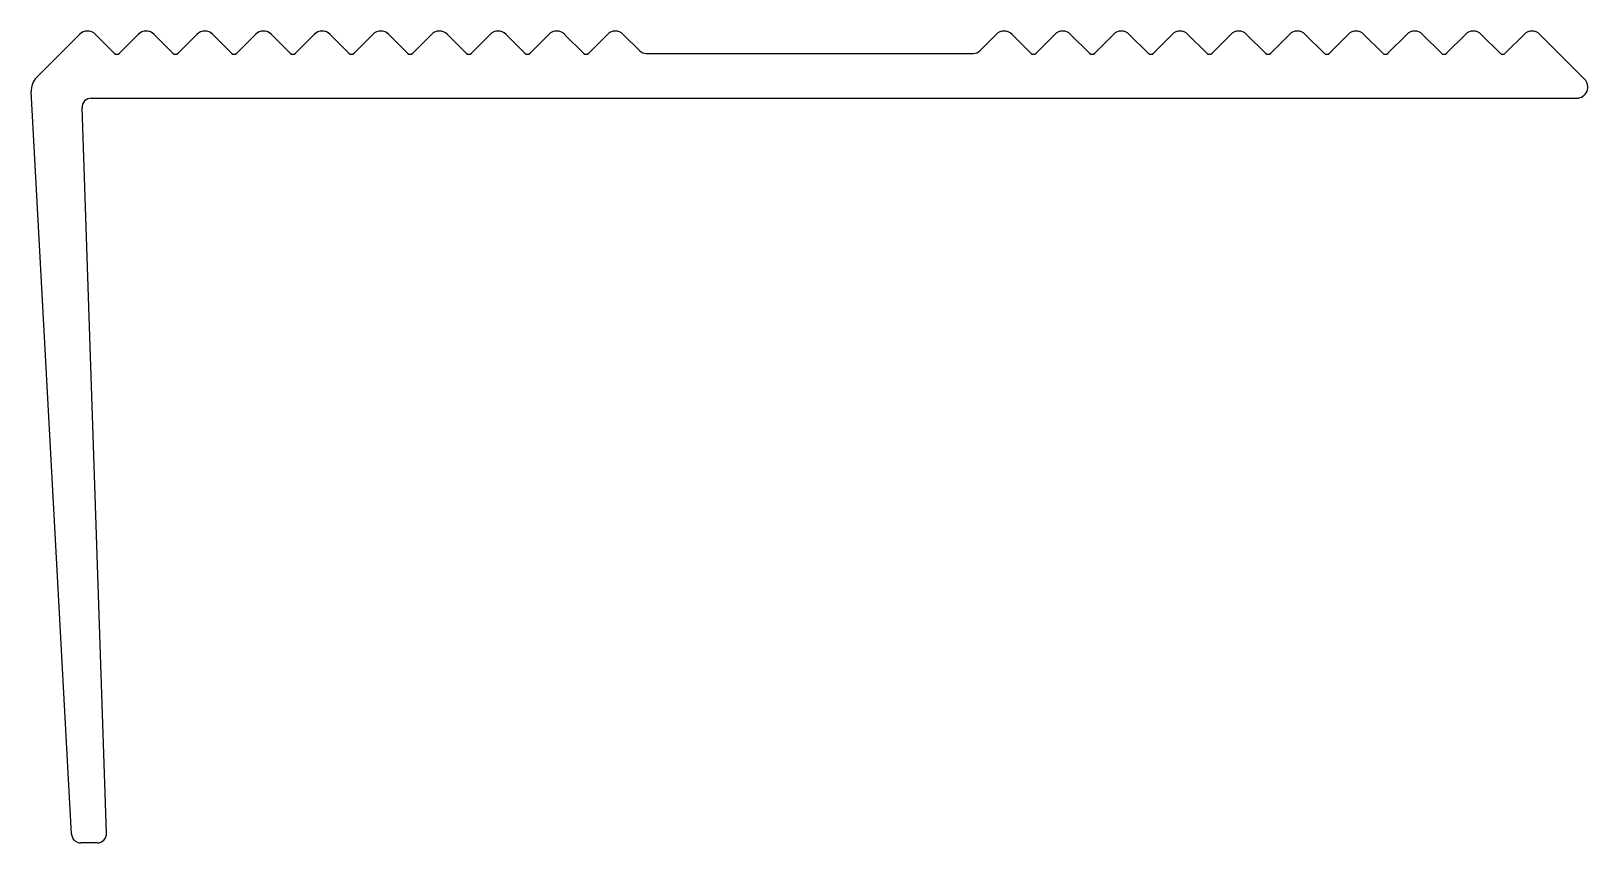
# Model space of a CAD drawing. Extents: x 2107.4 to 2149.2, y 1761.5 to 1783.3.
import ezdxf

# ---------------------------------------------------------------- set-up
doc = ezdxf.new("R2010")
doc.units = 0
doc.layers.get('0').update_dxf_attribs({"linetype": 'CONTINUOUS'})

msp = doc.modelspace()

# ---------------------------------------------------------------- linework, layer by layer
at = {"linetype": 'CONTINUOUS'}
for p, q in [((2108.713, 1783.215), (2107.557, 1782.059)), ((2109.137, 1783.215), (2109.642, 1782.71)), ((2110.288, 1783.215), (2109.784, 1782.71)), ((2110.712, 1783.215), (2111.217, 1782.71)), ((2111.863, 1783.215), (2111.359, 1782.71)), ((2112.287, 1783.215), (2112.792, 1782.71)), ((2113.438, 1783.215), (2112.934, 1782.71)), ((2113.862, 1783.215), (2114.367, 1782.71)), ((2115.013, 1783.215), (2114.509, 1782.71)), ((2115.437, 1783.215), (2115.942, 1782.71)), ((2116.588, 1783.215), (2116.084, 1782.71)), ((2117.012, 1783.215), (2117.517, 1782.71)), ((2118.163, 1783.215), (2117.659, 1782.71)), ((2118.587, 1783.215), (2119.092, 1782.71)), ((2119.738, 1783.215), (2119.234, 1782.71)), ((2120.162, 1783.215), (2120.667, 1782.71)), ((2121.313, 1783.215), (2120.809, 1782.71)), ((2121.737, 1783.215), (2122.242, 1782.71)), ((2122.888, 1783.215), (2122.384, 1782.71)), ((2123.312, 1783.215), (2123.751, 1782.776)), ((2133.325, 1783.215), (2132.886, 1782.776)), ((2133.749, 1783.215), (2134.254, 1782.71)), ((2134.9, 1783.215), (2134.395, 1782.71)), ((2135.324, 1783.215), (2135.829, 1782.71)), ((2136.475, 1783.215), (2135.97, 1782.71)), ((2136.899, 1783.215), (2137.404, 1782.71)), ((2138.05, 1783.215), (2137.545, 1782.71)), ((2138.474, 1783.215), (2138.979, 1782.71)), ((2139.625, 1783.215), (2139.12, 1782.71)), ((2140.049, 1783.215), (2140.554, 1782.71)), ((2141.2, 1783.215), (2140.695, 1782.71)), ((2141.624, 1783.215), (2142.129, 1782.71)), ((2142.775, 1783.215), (2142.27, 1782.71)), ((2143.199, 1783.215), (2143.704, 1782.71)), ((2144.35, 1783.215), (2143.845, 1782.71)), ((2144.774, 1783.215), (2145.279, 1782.71)), ((2145.925, 1783.215), (2145.42, 1782.71)), ((2146.349, 1783.215), (2146.854, 1782.71)), ((2147.5, 1783.215), (2146.995, 1782.71)), ((2147.924, 1783.215), (2149.124, 1782.015)), ((2123.928, 1782.703), (2132.709, 1782.703)), ((2108.494, 1761.739), (2107.411, 1781.678)), ((2109.436, 1761.761), (2108.777, 1781.244)), ((2109.027, 1781.503), (2148.912, 1781.503)), ((2109.186, 1761.503), (2108.744, 1761.503))]:
    msp.add_line(p, q, dxfattribs=at)
for centre, radius, start, end in [((2108.925, 1783.003), 0.3, 45, 135), ((2110.5, 1783.003), 0.3, 45, 135), ((2112.075, 1783.003), 0.3, 45, 135), ((2113.65, 1783.003), 0.3, 45, 135), ((2115.225, 1783.003), 0.3, 45, 135), ((2116.8, 1783.003), 0.3, 45, 135), ((2118.375, 1783.003), 0.3, 45, 135), ((2119.95, 1783.003), 0.3, 45, 135), ((2121.525, 1783.003), 0.3, 45, 135), ((2123.1, 1783.003), 0.3, 45, 135), ((2133.537, 1783.003), 0.3, 45, 135), ((2135.112, 1783.003), 0.3, 45, 135), ((2136.687, 1783.003), 0.3, 45, 135), ((2138.262, 1783.003), 0.3, 45, 135), ((2139.837, 1783.003), 0.3, 45, 135), ((2141.412, 1783.003), 0.3, 45, 135), ((2142.987, 1783.003), 0.3, 45, 135), ((2144.562, 1783.003), 0.3, 45, 135), ((2146.137, 1783.003), 0.3, 45, 135), ((2147.712, 1783.003), 0.3, 45, 135), ((2109.713, 1782.781), 0.1, 225, 315), ((2111.288, 1782.781), 0.1, 225, 315), ((2112.863, 1782.781), 0.1, 225, 315), ((2114.438, 1782.781), 0.1, 225, 315), ((2116.013, 1782.781), 0.1, 225, 315), ((2117.588, 1782.781), 0.1, 225, 315), ((2119.163, 1782.781), 0.1, 225, 315), ((2120.738, 1782.781), 0.1, 225, 315), ((2122.313, 1782.781), 0.1, 225, 315), ((2123.928, 1782.953), 0.25, 225, 270), ((2132.709, 1782.953), 0.25, 270, 315), ((2134.325, 1782.781), 0.1, 225, 315), ((2135.9, 1782.781), 0.1, 225, 315), ((2137.475, 1782.781), 0.1, 225, 315), ((2139.05, 1782.781), 0.1, 225, 315), ((2140.625, 1782.781), 0.1, 225, 315), ((2142.2, 1782.781), 0.1, 225, 315), ((2143.775, 1782.781), 0.1, 225, 315), ((2145.35, 1782.781), 0.1, 225, 315), ((2146.925, 1782.781), 0.1, 225, 315), ((2107.911, 1781.705), 0.5, 135, 183.1093), ((2148.912, 1781.803), 0.3, 270, 45), ((2109.027, 1781.253), 0.25, 90, 181.9371), ((2108.744, 1761.753), 0.25, 183.1093, 270), ((2109.186, 1761.753), 0.25, 270, 1.9371)]:
    msp.add_arc(centre, radius, start, end, dxfattribs=at)

doc.saveas('drawing.dxf')
